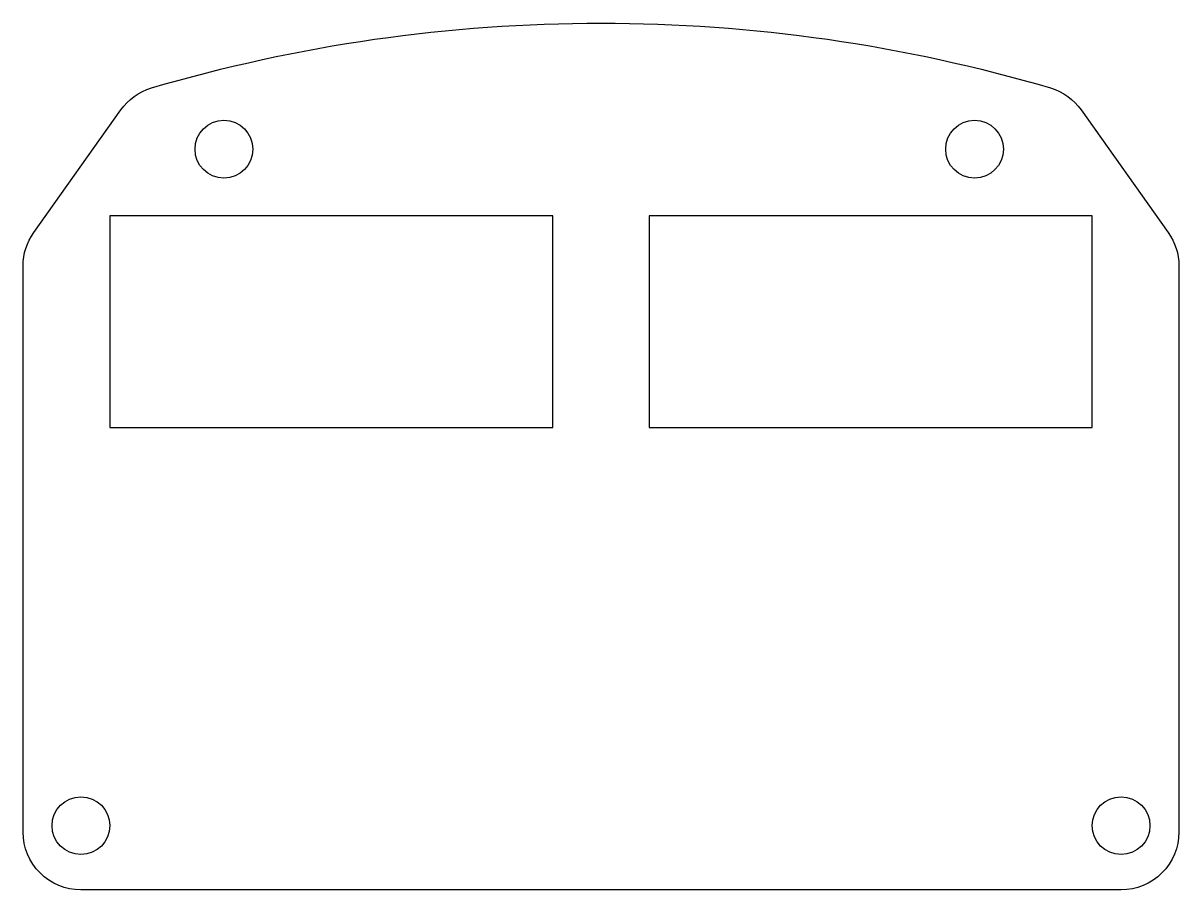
# Model space of a CAD drawing. Header units: millimetres. Extents: x -30 to 30, y 37.5 to 82.5.
import ezdxf

# ---------------------------------------------------------------- set-up
doc = ezdxf.new("R2010")
doc.units = ezdxf.units.MM
doc.layers.get('0').update_dxf_attribs({"linetype": 'CONTINUOUS'})

msp = doc.modelspace()

# ---------------------------------------------------------------- linework, layer by layer
msp.add_lwpolyline([(29.446, 71.632, -0.155613), (30, 69.895), (30, 40.5, -0.414214), (27, 37.5), (-27, 37.5, -0.414214), (-30, 40.5), (-30, 69.895, -0.155613), (-29.446, 71.632), (-24.93, 77.991, -0.168201), (-23.333, 79.132, -0.144357), (23.333, 79.132, -0.168201), (24.93, 77.991)], format="xyb", close=True)
for points in [[(-25.5, 72.497), (-25.5, 61.497), (-2.5, 61.497), (-2.5, 72.497)], [(2.5, 61.497), (25.5, 61.497), (25.5, 72.497), (2.5, 72.497)]]:
    msp.add_lwpolyline(points, close=True)
for centre in [(-19.576, 75.955), (19.393, 75.955), (-27, 40.835), (27, 40.835)]:
    msp.add_circle(centre, 1.5)

doc.saveas('drawing.dxf')
